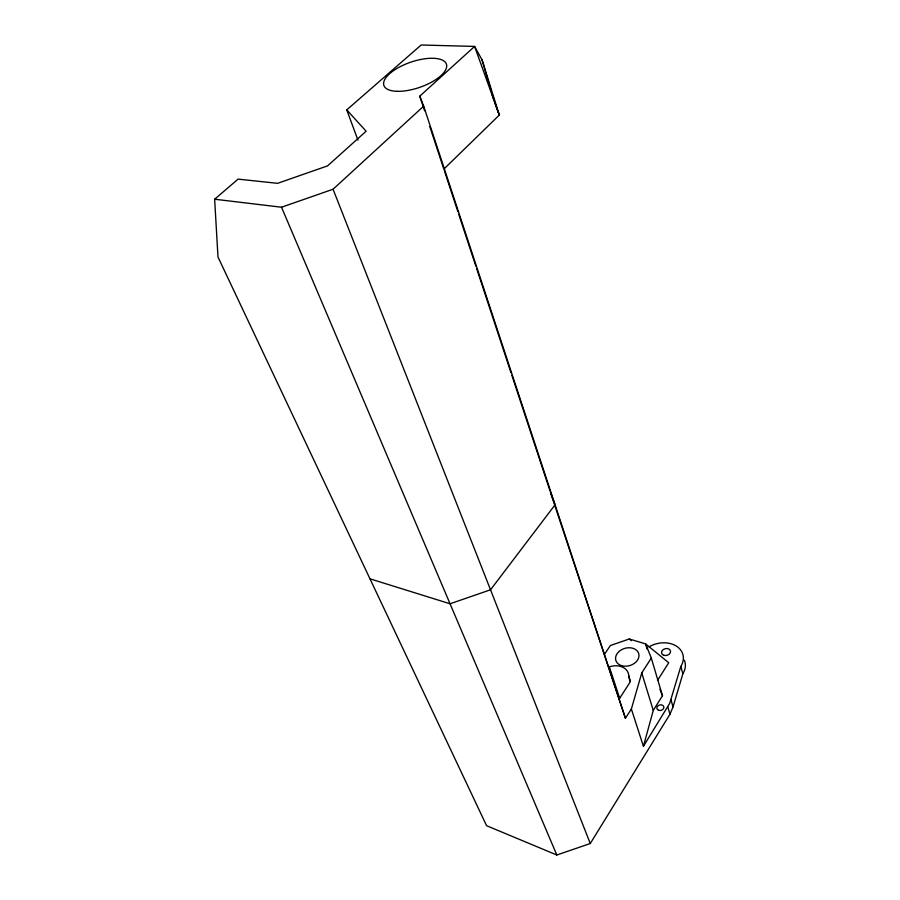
<?xml version="1.0" encoding="UTF-8"?>
<svg xmlns="http://www.w3.org/2000/svg" width="900" height="900" viewBox="0 0 900 900"><rect width="100%" height="100%" fill="white"/><g stroke="black" fill="none" stroke-linecap="round" stroke-linejoin="round"><path stroke-width="1.35" d="M651.319 658.091L641.756 672.919L631.373 708.986L643.421 746.314L653.265 710.438L662.479 695.722L651.319 658.091L645.637 643.916L629.303 638.989L610.403 645.502L604.429 654.39M429.84 126.675L443.846 169.121L499.309 115.065L482.051 59.873L474.593 46.429L421.144 45L346.759 109.89L366.131 131.231L327.566 165.87L277.571 183.33L238.095 179.123L214.639 199.226L217.991 257.017L486.574 825.694L556.819 855L590.265 843.525L669.982 714.217L673.043 706.905L682.852 673.785A22.736 17.291 -14.6 0 0 684.326 660.195M643.421 746.314L669.701 703.327L680.816 666.45A22.86 17.291 -14.7 0 0 676.192 645.998A22.86 17.291 -14.7 0 0 648.99 646.852M657.574 680.344L668.734 662.738L645.637 643.916L647.235 649.283M369.968 578.812L450.045 603.776L490.522 589.793L555.075 504.787L550.474 492.322L625.433 718.279L631.373 708.986M618.986 699.322L630.011 682.29L628.796 675.945A15.682 11.925 -17.6 0 0 609.322 666.866L619.65 698.242M214.639 199.226L281.52 207.225L333.056 189.236L423.686 106.144L419.782 96.165L474.593 46.429L499.309 115.065L494.449 101.914M629.303 638.989L631.451 640.699M281.52 207.225L556.819 855M659.914 689.265L662.479 695.722M333.056 189.236L590.265 843.525M346.759 109.89L357.964 140.186M419.782 96.165L424.598 110.756M444.285 170.449L457.886 211.68M458.764 214.346L475.875 266.22M476.752 268.875L510.975 372.623M511.853 375.277L550.035 490.995M423.686 106.144L625.433 718.279M628.796 675.945L630.495 681.289M641.756 672.919L653.265 710.438M667.834 706.928L669.982 714.217M482.051 59.873L491.276 91.406M492.041 94.039L493.965 100.609M670.916 699.615L673.043 706.905M680.816 666.45L682.852 673.785M658.721 710.303A3.533 2.768 -15.1 0 0 663.851 707.209A3.533 2.768 -15.1 0 0 658.508 705.465A3.533 2.768 -15.1 0 0 658.721 710.303M663.941 655.324A4.556 3.42 -14.4 0 0 670.534 651.409A4.556 3.42 -14.4 0 0 663.649 649.339A4.556 3.42 -14.4 0 0 663.941 655.324M621.619 665.674A11.936 8.966 -16.5 0 0 638.989 655.346A11.936 8.966 -16.5 0 0 621.191 649.924A11.936 8.966 -16.5 0 0 621.619 665.674M397.058 91.316A33.041 13.365 -18.8 0 0 446.603 67.219A33.041 13.365 -18.8 0 0 401.794 65.858A33.041 13.365 -18.8 0 0 397.058 91.316"/></g></svg>
